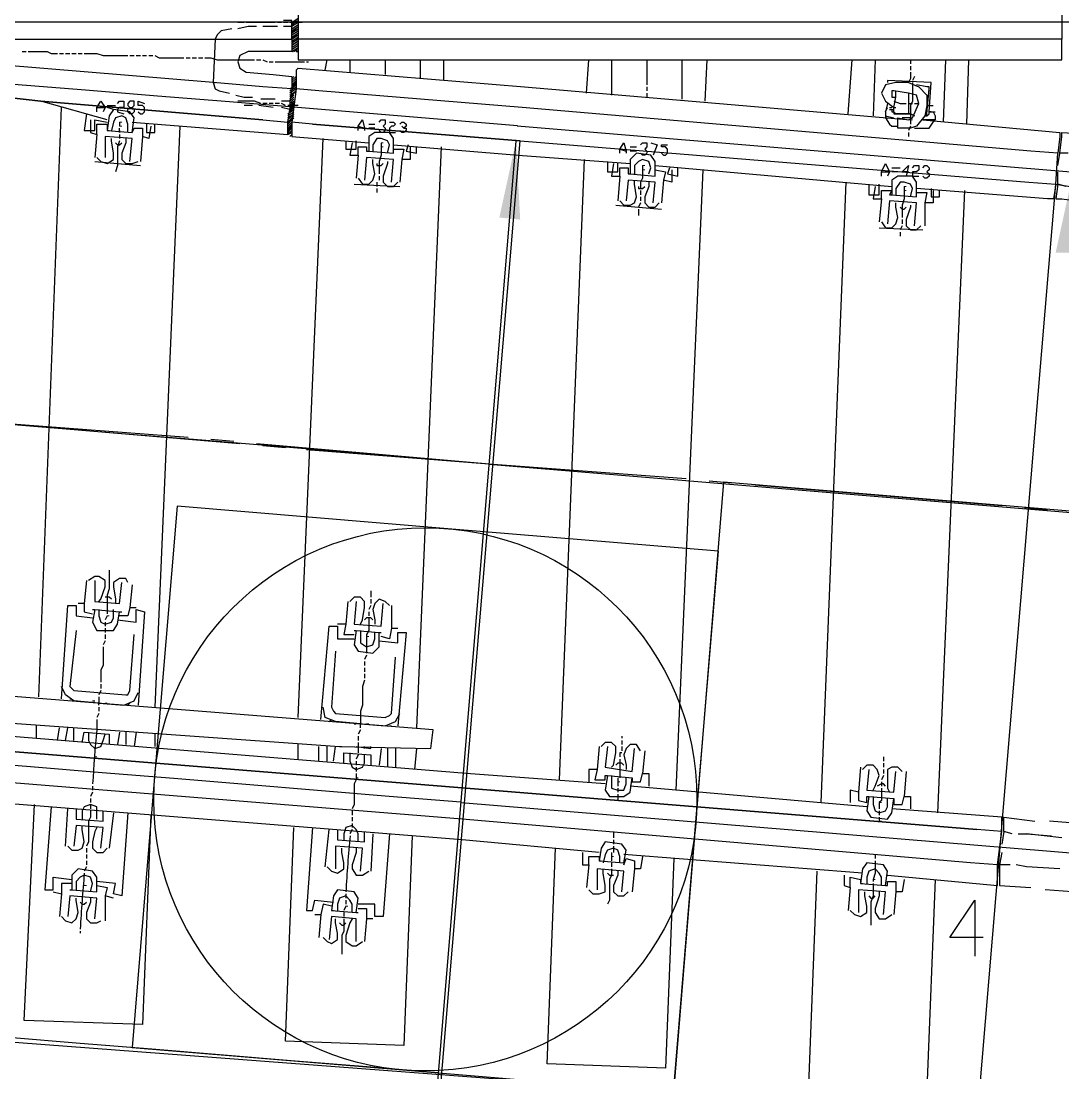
# Model space of a CAD drawing. Header units: millimetres. Extents: x -45 to 90, y -17 to 16.
# Drawn here: x 39.673 to 41.974, y -3.073 to -0.749 of the extents above; entities that cross this region are included whole.
import ezdxf

# ---------------------------------------------------------------- set-up
doc = ezdxf.new("R2010")
doc.units = ezdxf.units.MM
doc.layers.add('PDF_Geometry', color=7, linetype='Continuous')
doc.layers.add('PDF_Solid Fills', color=7, linetype='Continuous')

msp = doc.modelspace()

# ---------------------------------------------------------------- linework, layer by layer
at = {"color": 2}
for p, q in [((0, -0.75), (53.4325, -0.75)), ((40.7692, -0.9801), (53.4212, -2.0305)), ((40.7071, -1.7275), (53.3591, -2.778)), ((40.645, -2.4749), (53.2971, -3.5254))]:
    msp.add_line(p, q, dxfattribs=at)
at = {"color": 6}
msp.add_lwpolyline([(29.1661, -1.3506), (29.1986, 0.45), (32.6939, 0.2287), (32.6939, 1.2372), (41.2932, 1.2372), (41.2932, 0), (45.2746, 0), (45.1993, -2.1005), (41.2248, -1.7678), (41.1144, -3.1159), (32.554, -2.4665), (32.6324, -1.35)], close=True, dxfattribs=at)
at = {"color": 5}
msp.add_lwpolyline([(41.2137, -1.92), (40.6157, -1.8703), (40.0178, -1.8207), (39.9681, -2.4186), (39.9185, -3.0166), (40.5164, -3.0662), (41.1144, -3.1159), (41.164, -2.5179)], close=True, dxfattribs=at)
msp.add_circle((40.5662, -2.4683), 0.6, dxfattribs=at)
at = {"color": 2}
for radius in [500.8082, 500.0582, 499.3082]:
    msp.add_arc((-0.8299, -500.0575), radius, 85.235272, 89.904911, dxfattribs=at)
at = {"color": 5}
msp.add_arc((-0.8299, -500.0575), 498.7082, 85.235272, 89.904911, dxfattribs=at)
at = {"layer": 'PDF_Geometry', "lineweight": 25}
for points in [[(41.9584, -1.1094), (41.9903, -1.1139), (42.0043, -0.7197), (41.9722, -0.7197), (41.9722, -0.6876)], [(41.9172, -0.7197), (40.7849, -0.7197), (40.2852, -0.7197), (40.2852, -0.7885), (40.2713, -0.7976)], [(40.3265, -0.7197), (40.7849, -0.7197), (41.9172, -0.7197), (41.9722, -0.7197), (41.9722, -0.7885)], [(37.3331, -0.738), (37.4568, -0.7472), (37.466, -0.7472), (37.5852, -0.7564), (37.9336, -0.7839), (38.0619, -0.7931), (39.4418, -0.9031), (39.4647, -0.9031), (39.5655, -0.9122), (39.6389, -0.9168), (39.7168, -0.926), (40.2073, -0.9672), (40.2623, -0.9718)], [(40.2713, -0.7518), (40.2852, -0.7426), (40.2713, -0.7564), (40.2852, -0.7472)], [(40.1385, -0.7655), (40.1156, -0.7701), (40.1065, -0.7791), (40.1019, -0.7885), (40.2073, -0.7885), (40.2713, -0.7885), (40.2713, -0.816), (40.2302, -0.816), (40.1752, -0.816), (40.1567, -0.8251), (40.1523, -0.8389), (40.1567, -0.8526), (40.1706, -0.8618), (40.2302, -0.8664), (40.2713, -0.871), (40.2713, -0.8985), (40.2669, -0.926), (40.2669, -0.9443), (40.2761, -0.9306)], [(40.1661, -0.7518), (40.1523, -0.7518)], [(40.1936, -0.761), (40.1752, -0.761), (40.1523, -0.7655)], [(40.2348, -0.7518), (40.2256, -0.7518), (40.2211, -0.7518), (40.2119, -0.7518), (40.2073, -0.7518), (40.1981, -0.7518), (40.1936, -0.7518), (40.1844, -0.7518), (40.1798, -0.7518), (40.1706, -0.7518)], [(40.2394, -0.761), (40.2073, -0.761)], [(40.2486, -0.7518), (40.2394, -0.7518)], [(40.2852, -0.7518), (40.2713, -0.761), (40.2713, -0.7472), (40.2532, -0.7472)], [(40.2623, -0.7518), (40.2532, -0.7518)], [(40.2713, -0.7885), (40.2713, -0.761), (40.2532, -0.761)], [(40.2761, -0.7518), (40.2669, -0.7518)], [(40.2713, -0.7655), (40.2852, -0.7564)], [(40.2713, -0.7701), (40.2852, -0.761), (40.2713, -0.7747), (40.2852, -0.7655)], [(40.2944, -0.7518), (40.2807, -0.7518)], [(40.0973, -0.8847), (39.1621, -0.8068), (39.153, -0.8068), (39.153, -0.7976), (39.153, -0.7931), (39.1621, -0.7885), (40.1019, -0.7885), (40.0973, -0.8847), (40.1019, -0.8847)], [(40.2713, -0.7791), (40.2852, -0.7701)], [(40.2713, -0.7839), (40.2852, -0.7747), (40.2713, -0.7885), (40.2852, -0.7791)], [(40.2713, -0.7931), (40.2852, -0.7839)], [(40.2713, -0.8022), (40.2852, -0.7931), (40.2713, -0.8022)], [(40.2713, -0.8068), (40.2852, -0.7976)], [(40.2713, -0.8114), (40.2852, -0.8022)], [(40.2713, -0.816), (40.2852, -0.8068), (40.2761, -0.816), (40.2852, -0.8114)], [(39.6756, -0.816), (39.6847, -0.816)], [(39.6893, -0.816), (39.6983, -0.816), (39.7031, -0.816), (39.7122, -0.816), (39.7168, -0.816), (39.726, -0.816), (39.7306, -0.816), (39.7397, -0.8206), (39.7443, -0.8206), (39.7535, -0.8206)], [(39.7581, -0.8206), (39.7672, -0.8206)], [(39.7718, -0.8206), (39.781, -0.8206)], [(39.7856, -0.8206), (39.7947, -0.8206)], [(39.7993, -0.8206), (39.8085, -0.8206)], [(39.8129, -0.8206), (39.8268, -0.8206), (39.8406, -0.8206), (39.8543, -0.8251), (39.8681, -0.8251), (39.8818, -0.8251), (39.8956, -0.8251), (39.9093, -0.8251)], [(39.9139, -0.8251), (39.9231, -0.8251)], [(39.9275, -0.8251), (39.9368, -0.8251)], [(39.9414, -0.8251), (39.9506, -0.8251)], [(39.9552, -0.8251), (39.9644, -0.8251)], [(39.9689, -0.8251), (39.9781, -0.8297), (39.9827, -0.8297), (39.9919, -0.8297), (39.9964, -0.8297), (40.0056, -0.8297), (40.0102, -0.8297), (40.0194, -0.8297), (40.0239, -0.8297), (40.0331, -0.8297)], [(40.0377, -0.8297), (40.0469, -0.8297)], [(40.0514, -0.8297), (40.0606, -0.8297)], [(40.0652, -0.8297), (40.0744, -0.8297)], [(40.079, -0.8297), (40.0927, -0.8297), (40.1065, -0.8343), (40.1202, -0.8343), (40.134, -0.8343), (40.1477, -0.8343), (40.1615, -0.8343), (40.1752, -0.8343), (40.189, -0.8343)], [(40.1936, -0.8343), (40.2027, -0.8343)], [(40.2073, -0.8343), (40.2165, -0.8389)], [(40.2807, -0.816), (40.2852, -0.816)], [(40.3448, -0.8572), (40.3494, -0.8343)], [(40.3998, -0.8343), (40.3998, -0.8618)], [(40.4778, -0.8343), (40.4778, -0.8435), (40.4778, -0.8481), (40.4778, -0.8572), (40.4778, -0.8618), (40.4778, -0.8664)], [(40.5557, -0.8756), (40.5557, -0.8343)], [(40.6061, -0.8343), (40.6061, -0.8802)], [(40.9224, -0.9077), (40.927, -0.8343)], [(40.9774, -0.8343), (40.9774, -0.9122)], [(41.0554, -0.8343), (41.0554, -0.8481), (41.0554, -0.8618), (41.0554, -0.8756), (41.0554, -0.8893)], [(41.1333, -0.9214), (41.1333, -0.8343)], [(41.1881, -0.8343), (41.1837, -0.926)], [(41.5, -0.9535), (41.5092, -0.8343)], [(41.5596, -0.8343), (41.555, -0.9581)], [(41.6376, -0.8343), (41.6376, -0.8435)], [(41.7109, -0.9718), (41.7155, -0.8343)], [(41.7659, -0.8343), (41.7611, -0.9764)], [(40.2211, -0.8389), (40.2302, -0.8389)], [(40.2348, -0.8389), (40.244, -0.8389), (40.2486, -0.8389), (40.2577, -0.8389), (40.2623, -0.8389), (40.2713, -0.8389), (40.2761, -0.8389), (40.2852, -0.8389), (40.2898, -0.8389), (40.299, -0.8389)], [(40.2807, -0.8572), (40.2807, -0.8985), (40.2713, -0.9718), (40.2713, -0.9948), (40.2713, -1.0039), (40.4411, -1.0177)], [(40.2807, -0.8572), (40.2852, -0.8526), (40.2807, -0.8572)], [(40.2852, -0.8526), (40.7849, -0.8937), (41.6376, -0.9672), (41.6376, -0.9764)], [(40.3036, -0.8389), (40.3082, -0.8389)], [(41.6376, -0.8481), (41.6376, -0.8572)], [(40.2713, -0.8756), (40.2761, -0.871), (40.2713, -0.8756)], [(40.2713, -0.8802), (40.2807, -0.871)], [(40.2713, -0.8847), (40.2807, -0.8756)], [(40.2713, -0.8893), (40.2807, -0.8802), (40.2713, -0.8937)], [(41.6376, -0.8618), (41.6376, -0.8756), (41.633, -0.8847), (41.6055, -0.8847), (41.5825, -0.8893), (41.5734, -0.9077), (41.5825, -0.926), (41.6009, -0.9397), (41.6055, -0.9168)], [(41.6834, -0.9489), (41.6788, -0.9489), (41.6834, -0.8847), (41.5871, -0.8802), (41.5871, -0.8847)], [(41.6465, -0.871), (41.6421, -0.8802)], [(40.2807, -0.8847), (40.2713, -0.8985), (40.2073, -0.8937), (40.0973, -0.8847), (40.1019, -0.8985), (40.111, -0.9031), (40.134, -0.9077)], [(40.2669, -0.8985), (40.2807, -0.8893)], [(40.2669, -0.9031), (40.2807, -0.8937)], [(41.6742, -0.9581), (41.6788, -0.9535), (41.6788, -0.9489), (41.688, -0.9489), (41.6926, -0.9581), (41.6926, -0.9627), (41.6926, -0.9672), (41.6651, -0.9672), (41.9676, -0.9948), (41.9676, -1.0039), (41.963, -1.0406), (41.9034, -1.036), (40.7803, -0.9397), (40.3311, -0.9031), (40.2807, -0.8985), (40.2669, -0.9077)], [(40.2669, -0.9122), (40.2807, -0.9031), (40.2669, -0.9168)], [(41.0554, -0.8937), (41.0554, -0.9031)], [(41.633, -0.9077), (41.6009, -0.9031), (41.5963, -0.9031), (41.5963, -0.9077), (41.5963, -0.9168), (41.6009, -0.9168), (41.6055, -0.9168), (41.6055, -0.9031)], [(41.633, -0.8847), (41.6559, -0.8937), (41.6742, -0.9122), (41.6742, -0.9352), (41.6696, -0.9581), (41.6513, -0.981), (41.6376, -0.9856), (41.6284, -0.9856), (41.61, -0.9856), (41.61, -0.9627), (41.633, -0.9672), (41.6421, -0.9627)], [(41.6421, -0.8847), (41.6421, -0.8937), (41.6421, -0.8985), (41.6421, -0.9077), (41.6421, -0.9122), (41.6421, -0.9214), (41.6421, -0.926), (41.6376, -0.9352), (41.6376, -0.9397), (41.6376, -0.9489), (41.6376, -0.9535), (41.6376, -0.9627), (41.6192, -0.9627)], [(41.6696, -0.9581), (41.6742, -0.9581), (41.6742, -0.9535), (41.6788, -0.8985), (41.6788, -0.8937), (41.6742, -0.8937), (41.6513, -0.8893)], [(39.8635, -0.9672), (39.7168, -0.926), (39.6389, -0.9168), (39.5655, -0.9122), (39.5472, -0.9168), (39.538, -0.9352), (39.538, -0.9443), (39.5426, -0.9627)], [(40.2073, -0.9672), (39.7168, -0.926)], [(39.8406, -0.9489), (39.8406, -0.9397), (39.8497, -0.926), (39.8589, -0.9397), (39.8543, -0.9489)], [(39.8864, -0.9306), (39.891, -0.926), (39.9002, -0.926), (39.9002, -0.9306), (39.9002, -0.9352), (39.9002, -0.9397), (39.891, -0.9397), (39.8864, -0.9443), (39.8864, -0.9489), (39.9002, -0.9535)], [(39.9185, -0.9397), (39.9231, -0.9443), (39.9231, -0.9489), (39.9185, -0.9535), (39.9139, -0.9535), (39.9093, -0.9489), (39.9093, -0.9443), (39.9139, -0.9397), (39.9185, -0.9397), (39.9231, -0.9352), (39.9231, -0.9306), (39.9231, -0.926), (39.9139, -0.926), (39.9093, -0.9306), (39.9093, -0.9352), (39.9139, -0.9397)], [(39.9323, -0.9489), (39.9368, -0.9535), (39.9414, -0.9535), (39.946, -0.9489), (39.946, -0.9397), (39.9414, -0.9352), (39.9323, -0.9352), (39.9323, -0.926), (39.946, -0.9306)], [(40.1477, -0.9122), (40.1661, -0.9168), (40.1844, -0.9168)], [(40.2027, -0.9306), (40.189, -0.926), (40.1752, -0.926), (40.1615, -0.926), (40.1523, -0.926)], [(40.2348, -0.9214), (40.2027, -0.9214)], [(40.2761, -0.9168), (40.2669, -0.926), (40.2486, -0.926)], [(40.2761, -0.9077), (40.2669, -0.9214), (40.2761, -0.9122)], [(40.2669, -0.9306), (40.2761, -0.9214)], [(40.2669, -0.9352), (40.2761, -0.926), (40.2669, -0.9397)], [(41.0554, -0.9077), (41.0554, -0.9168)], [(41.6009, -0.926), (41.6146, -0.9306), (41.6284, -0.9306)], [(41.6465, -0.9306), (41.6559, -0.9306), (41.6513, -0.9122), (41.633, -0.9077), (41.633, -0.9168), (41.633, -0.9306), (41.633, -0.9443), (41.633, -0.9535)], [(39.7122, -2.2416), (39.7626, -0.9397)], [(39.8406, -0.9397), (39.8589, -0.9397)], [(39.8635, -0.9352), (39.8818, -0.9352)], [(39.8773, -0.9443), (39.8635, -0.9397)], [(39.9185, -0.9718), (40.2623, -0.9993), (40.2623, -0.9948), (40.2623, -0.9718), (40.2669, -0.9443), (40.2486, -0.9397)], [(40.1844, -0.9352), (40.1661, -0.9352)], [(40.2302, -0.9397), (40.1981, -0.9352)], [(40.2165, -0.9306), (40.2073, -0.9306)], [(40.2302, -0.9306), (40.2211, -0.9306)], [(40.244, -0.9306), (40.2348, -0.9306)], [(40.2577, -0.9352), (40.2486, -0.9306)], [(40.2852, -0.9352), (40.2761, -0.9352), (40.2713, -0.9352), (40.2623, -0.9352)], [(40.2623, -0.9535), (40.2761, -0.9443)], [(40.2623, -0.9581), (40.2761, -0.9489)], [(40.2761, -0.9352), (40.2669, -0.9489), (40.2761, -0.9397)], [(41.5871, -0.9306), (41.5825, -0.9489), (41.5871, -0.9397)], [(41.5825, -0.9489), (41.5825, -0.9535), (41.5825, -0.9581), (41.6009, -0.9627)], [(41.5917, -0.9397), (41.5963, -0.9397)], [(41.5917, -0.9443), (41.5963, -0.9443), (41.5963, -0.9489), (41.6009, -0.9489), (41.6009, -0.9535), (41.6376, -0.9535), (41.6055, -0.9535), (41.6009, -0.9489), (41.6009, -0.9443), (41.6009, -0.9397), (41.6055, -0.9397)], [(41.5963, -0.9443), (41.6009, -0.9443)], [(41.633, -0.9306), (41.6421, -0.9306)], [(41.6376, -0.9627), (41.6421, -0.9627), (41.6559, -0.9306)], [(41.6742, -0.9352), (41.688, -0.9352)], [(41.688, -0.9489), (41.6926, -0.9489)], [(39.8177, -0.9535), (39.8129, -0.9902), (39.836, -0.9902), (39.836, -0.9672), (39.8635, -0.9718)], [(39.8268, -0.9672), (39.8268, -0.9948), (39.8406, -0.9993), (39.836, -1.0498)], [(39.9093, -0.9948), (39.9093, -0.9764), (39.9048, -0.9627), (39.8956, -0.9581), (39.8818, -0.9627), (39.8773, -0.9718), (39.8727, -0.9902)], [(39.891, -0.9718), (39.891, -0.981)], [(40.2623, -0.9627), (40.2761, -0.9535), (40.2623, -0.9672)], [(40.2761, -0.9581), (40.2623, -0.9718), (40.2761, -0.9627)], [(40.2623, -0.9764), (40.2713, -0.9672)], [(40.3173, -0.9764), (40.2713, -0.9718), (40.2623, -0.981)], [(40.4182, -0.9902), (40.4182, -0.981), (40.4273, -0.9672), (40.4319, -0.9856), (40.4319, -0.9902)], [(40.464, -0.9718), (40.4686, -0.9672), (40.4778, -0.9672), (40.4778, -0.9718), (40.4778, -0.9764), (40.4732, -0.981), (40.4778, -0.9856), (40.4778, -0.9902), (40.4732, -0.9948), (40.4686, -0.9948), (40.464, -0.9902)], [(40.4869, -0.9718), (40.4915, -0.9718), (40.4961, -0.9718), (40.5005, -0.9764), (40.4961, -0.981), (40.4915, -0.981), (40.4869, -0.9856), (40.4869, -0.9948), (40.5005, -0.9948)], [(40.5099, -0.9764), (40.5144, -0.9718), (40.519, -0.9718), (40.5236, -0.9764), (40.5236, -0.981), (40.519, -0.9856), (40.5144, -0.981)], [(41.5825, -0.9581), (41.5825, -0.9627), (41.5917, -0.9764), (41.5963, -0.981), (41.61, -0.981)], [(41.6465, -0.9856), (41.6742, -0.9856), (41.6788, -0.9856), (41.688, -0.9718), (41.6926, -0.9672)], [(39.8406, -0.9993), (39.8406, -0.9764), (39.8635, -0.9764), (39.8635, -0.9902), (39.8681, -0.9902)], [(39.891, -0.9902), (39.891, -0.9948), (39.891, -0.9856)], [(39.891, -0.9993), (39.891, -1.0083)], [(39.9185, -0.9948), (39.9231, -0.9856), (39.9414, -0.9856), (39.9414, -1.0039)], [(39.9598, -0.981), (39.9552, -1.0083), (39.9414, -1.0039), (39.9368, -1.0589)], [(39.9506, -0.9764), (39.9506, -0.9948), (39.9689, -0.9948), (39.9689, -0.9764)], [(40.0239, -0.981), (39.9689, -2.2646)], [(40.2623, -0.9856), (40.2713, -0.9764), (40.2623, -0.9902)], [(40.2713, -0.981), (40.2623, -0.9948), (40.2713, -0.9856)], [(40.2713, -0.9902), (40.2623, -0.9993), (40.2713, -0.9948)], [(40.2669, -1.0039), (40.2713, -0.9993), (40.2713, -1.0039)], [(40.574, -3.415), (40.7757, -1.0131), (40.3173, -0.9764), (40.7757, -1.0131), (41.8988, -1.1048), (41.9584, -1.1094), (41.9539, -1.1414), (41.9401, -1.1414), (41.6513, -1.1185)], [(40.4182, -0.981), (40.4319, -0.9856)], [(40.4411, -0.9764), (40.4549, -0.9764)], [(40.4549, -0.9856), (40.4411, -0.9856)], [(40.519, -0.9856), (40.5236, -0.9856), (40.5236, -0.9902), (40.519, -0.9948), (40.5144, -0.9948), (40.5099, -0.9902)], [(41.6376, -0.981), (41.633, -0.9902)], [(41.633, -0.9948), (41.633, -1.0039)], [(41.9859, -1.0406), (41.9676, -1.0406), (41.9722, -1.0039), (41.9722, -0.9948), (42.0455, -0.9993)], [(39.8406, -1.0498), (39.8497, -1.0589), (39.8635, -1.0635), (39.8773, -1.0543), (39.8773, -1.0406), (39.8727, -1.0131), (39.8727, -1.0083)], [(39.9139, -1.0589), (39.9185, -1.0083), (39.8589, -1.0039), (39.8589, -1.0498)], [(39.891, -1.0131), (39.8864, -1.0268), (39.8864, -1.0406), (39.8864, -1.0543), (39.8864, -1.0681), (39.8818, -1.0819)], [(39.8818, -1.0177), (39.8864, -1.0223), (39.891, -1.0223), (39.8956, -1.0177)], [(39.9048, -1.0083), (39.9048, -1.0177), (39.8956, -1.0406), (39.8956, -1.0543), (39.9048, -1.0635), (39.9185, -1.0635), (39.9323, -1.0589)], [(40.2852, -2.2875), (40.3402, -1.0083)], [(40.3907, -1.0131), (40.3907, -1.0314), (40.4136, -1.0314), (40.4136, -1.0131)], [(40.4044, -1.0177), (40.3998, -1.0452), (40.4182, -1.0452), (40.4136, -1.0956)], [(40.4411, -4.9233), (40.7666, -1.0131)], [(40.4824, -1.0406), (40.4869, -1.0223), (40.4824, -1.0131), (40.4686, -1.0083), (40.4594, -1.0083), (40.4503, -1.0223), (40.4503, -1.036)], [(40.4686, -1.0177), (40.4686, -1.0314), (40.4686, -1.0452), (40.464, -1.0589), (40.464, -1.0727), (40.464, -1.0864)], [(40.4961, -1.0223), (40.7712, -1.0452), (41.0187, -1.0635)], [(40.5282, -1.0223), (40.5236, -1.036), (40.5465, -1.0406), (40.5465, -1.0268)], [(40.9958, -1.0406), (40.9958, -1.0314), (41.0049, -1.0177), (41.0095, -1.036), (41.0095, -1.0406)], [(41.0416, -1.0223), (41.0462, -1.0177), (41.0554, -1.0177), (41.0554, -1.0223), (41.0554, -1.0268), (41.0508, -1.0314), (41.0554, -1.036), (41.0554, -1.0406), (41.0508, -1.0452), (41.0462, -1.0452), (41.0416, -1.0406)], [(41.0645, -1.0177), (41.0783, -1.0223), (41.0691, -1.0452)], [(41.0875, -1.0406), (41.092, -1.0452), (41.0966, -1.0452), (41.1012, -1.0406), (41.1012, -1.0314), (41.0966, -1.0268), (41.0875, -1.0268), (41.0875, -1.0223), (41.1012, -1.0223)], [(40.4182, -1.0452), (40.4182, -1.0268), (40.4365, -1.0268), (40.4365, -1.036), (40.4411, -1.036)], [(40.4961, -1.0406), (40.4961, -1.0314), (40.519, -1.0314), (40.5144, -1.0543)], [(40.5328, -1.0268), (40.5328, -1.0543), (40.5144, -1.0543), (40.5099, -1.1048)], [(40.6015, -1.0268), (40.5465, -2.3104)], [(40.9958, -1.0314), (41.0095, -1.036)], [(41.0187, -1.0268), (41.0325, -1.0268)], [(41.0325, -1.036), (41.0187, -1.036)], [(41.7567, -3.5114), (41.9584, -1.1094), (41.963, -1.0406)], [(41.963, -1.0681), (41.9676, -1.0406)], [(39.836, -1.0589), (39.9368, -1.0681)], [(40.4182, -1.0956), (40.4273, -1.1094), (40.4411, -1.1094), (40.4503, -1.1002), (40.4549, -1.0864), (40.4503, -1.0635), (40.4503, -1.0543)], [(40.4915, -1.1048), (40.4961, -1.0543), (40.4365, -1.0498), (40.4319, -1.1002)], [(40.4594, -1.0635), (40.4594, -1.0681), (40.4686, -1.0681), (40.4732, -1.0635)], [(40.4824, -1.0589), (40.4824, -1.0635), (40.4732, -1.091), (40.4732, -1.1048), (40.4824, -1.1139), (40.4961, -1.1139), (40.5053, -1.1048)], [(40.8628, -2.425), (40.9178, -1.0543)], [(40.9683, -1.0589), (40.9683, -1.0819), (40.9912, -1.0819), (40.9912, -1.0635)], [(40.982, -1.0635), (40.9774, -1.091), (40.9958, -1.091), (40.9912, -1.146)], [(41.06, -1.0864), (41.0645, -1.0727), (41.06, -1.0589), (41.0462, -1.0543), (41.037, -1.0589), (41.0279, -1.0681), (41.0279, -1.0864)], [(41.0462, -1.0681), (41.0462, -1.0773), (41.0462, -1.0819), (41.0462, -1.091), (41.0462, -1.0956), (41.0416, -1.1048), (41.0416, -1.1094), (41.0416, -1.1185)], [(41.0735, -1.0681), (41.5963, -1.1139)], [(41.5734, -1.091), (41.5734, -1.0819), (41.5825, -1.0635), (41.5917, -1.0819), (41.5871, -1.091)], [(41.633, -1.0819), (41.6192, -1.0819), (41.633, -1.0681), (41.6284, -1.091)], [(41.6421, -1.0727), (41.6465, -1.0681), (41.6559, -1.0681), (41.6559, -1.0727), (41.6559, -1.0773), (41.6513, -1.0819), (41.6465, -1.0819), (41.6421, -1.0819), (41.6421, -1.091), (41.6559, -1.091)], [(41.6651, -1.0727), (41.6696, -1.0681), (41.6742, -1.0681), (41.6788, -1.0727), (41.6788, -1.0773), (41.6742, -1.0819), (41.6788, -1.0864), (41.6788, -1.091), (41.6742, -1.0956), (41.6696, -1.0956), (41.6651, -1.091)], [(40.464, -1.091), (40.464, -1.1002)], [(40.9958, -1.091), (40.9958, -1.0727), (41.0141, -1.0727), (41.0141, -1.0864), (41.0187, -1.0864)], [(41.0735, -1.091), (41.0735, -1.0773), (41.0966, -1.0819), (41.092, -1.1002)], [(41.1104, -1.0773), (41.1104, -1.1048), (41.092, -1.1002), (41.0875, -1.1506)], [(41.1058, -1.0727), (41.1012, -1.0864), (41.1241, -1.091), (41.1241, -1.0727)], [(41.1791, -1.0773), (41.1195, -2.4479)], [(41.5734, -1.0819), (41.5917, -1.0819)], [(41.5963, -1.0727), (41.6146, -1.0727)], [(41.61, -1.0819), (41.5963, -1.0819)], [(41.963, -1.1094), (41.963, -1.0819)], [(40.409, -1.1094), (40.5099, -1.1139)], [(40.4594, -1.1048), (40.4594, -1.1139)], [(40.9958, -1.146), (41.0049, -1.1552), (41.0187, -1.1552), (41.0279, -1.1506), (41.0325, -1.1369), (41.0279, -1.1094), (41.0279, -1.1002)], [(41.0691, -1.1506), (41.0735, -1.1048), (41.0141, -1.1002), (41.0095, -1.146)], [(41.037, -1.1139), (41.037, -1.1185), (41.0462, -1.1185), (41.0508, -1.1139)], [(41.06, -1.1048), (41.06, -1.1139), (41.0508, -1.1369), (41.0508, -1.1506), (41.06, -1.1598), (41.0735, -1.1598), (41.0829, -1.1506)], [(41.4404, -2.4754), (41.4954, -1.1048)], [(41.5459, -1.1094), (41.5459, -1.1323), (41.5688, -1.1323), (41.5688, -1.1094)], [(41.5596, -1.1139), (41.555, -1.1414), (41.5734, -1.1414), (41.5688, -1.1919)], [(41.6376, -1.1369), (41.6421, -1.1185), (41.6376, -1.1094), (41.6238, -1.1048), (41.6146, -1.1048), (41.6055, -1.1185), (41.6055, -1.1323)], [(41.6238, -1.1139), (41.6238, -1.1277), (41.6238, -1.1414), (41.6192, -1.1552), (41.6192, -1.169), (41.6192, -1.1827)], [(41.9814, -1.1139), (41.963, -1.1094), (41.9584, -1.1414), (41.9722, -1.1414), (42.0043, -1.146)], [(40.4594, -1.1185), (40.4594, -1.1277)], [(41.0416, -1.1229), (41.0416, -1.1323)], [(41.0416, -1.1369), (41.0416, -1.146)], [(41.5734, -1.1414), (41.5734, -1.1229), (41.5963, -1.1229), (41.5917, -1.1323), (41.5963, -1.1323)], [(41.6513, -1.1369), (41.6513, -1.1277), (41.6742, -1.1277), (41.6696, -1.1506)], [(41.688, -1.1229), (41.688, -1.1506), (41.6696, -1.1506), (41.6696, -1.201)], [(41.6834, -1.1185), (41.6834, -1.1369), (41.7017, -1.1369), (41.7017, -1.1229)], [(41.7567, -1.1229), (41.6971, -2.4982)], [(40.9866, -1.1552), (41.0875, -1.1644)], [(41.0416, -1.1506), (41.037, -1.1598)], [(41.5734, -1.1919), (41.5825, -1.2056), (41.5963, -1.2056), (41.6055, -1.1965), (41.61, -1.1827), (41.6055, -1.1598), (41.6055, -1.1506)], [(41.6465, -1.201), (41.6513, -1.1506), (41.5917, -1.146), (41.5871, -1.1965)], [(41.6146, -1.1598), (41.6192, -1.1644), (41.6238, -1.1644), (41.6284, -1.1598)], [(41.6376, -1.1552), (41.6376, -1.1598), (41.6284, -1.1873), (41.6284, -1.201), (41.6376, -1.2102), (41.6513, -1.2102), (41.6605, -1.201)], [(41.037, -1.1644), (41.037, -1.1781)], [(41.5688, -1.2056), (41.6651, -1.2102)], [(41.6192, -1.201), (41.6146, -1.2102)], [(41.6192, -1.1873), (41.6192, -1.1965)], [(41.6146, -1.2148), (41.6146, -1.224)], [(40.0421, -1.6686), (39.4968, -1.6274)], [(40.1567, -1.6824), (39.6068, -1.6365)], [(40.1431, -1.6778), (40.0927, -1.6732)], [(41.1425, -1.7603), (40.7161, -1.7282), (40.1936, -1.6824)], [(40.2577, -1.6915), (40.2073, -1.687)], [(40.7161, -1.7282), (40.3036, -1.6959)], [(41.2433, -1.7695), (41.1929, -1.7649)], [(41.8393, -1.8199), (41.2937, -1.7741)], [(32.8727, -1.8428), (32.8727, -1.8566), (32.8131, -2.6863), (32.5152, -2.668), (32.5702, -1.8336), (32.6298, -1.8382), (35.3069, -2.0262), (37.9792, -2.2279), (40.6566, -2.4433), (37.9792, -2.2279), (35.3069, -2.0262), (32.6298, -1.8382)], [(40.9637, -2.4342), (40.6566, -2.4112), (38.0711, -2.2004), (35.4857, -2.0078), (32.9002, -1.8245)], [(41.9401, -1.8291), (41.8897, -1.8245)], [(41.5871, -2.6359), (41.8301, -2.6588), (41.8301, -2.6496), (41.8301, -2.6128), (41.7705, -2.6084), (40.6474, -2.5121), (37.9748, -2.2966), (35.3023, -2.0949), (32.6252, -1.9116), (32.5656, -1.907)], [(39.8681, -1.962), (39.8681, -1.9758), (39.8681, -1.9895), (39.8681, -2.0033), (39.8635, -2.017), (39.8635, -2.0308), (39.8635, -2.0445), (39.8635, -2.0583)], [(40.9499, -2.5854), (40.6474, -2.5579), (38.0619, -2.3517), (35.4765, -2.1543), (32.8911, -1.9758)], [(39.8177, -1.9849), (39.8129, -2.0353), (39.7993, -2.0353)], [(39.8452, -2.0308), (39.8497, -2.0262), (39.8589, -1.9987), (39.8589, -1.9849), (39.8452, -1.9758), (39.836, -1.9758), (39.8222, -1.9849)], [(39.836, -1.9849), (39.836, -2.0308), (39.891, -2.0353), (39.8956, -1.9895)], [(39.9093, -1.9895), (39.9048, -1.9803), (39.891, -1.9803), (39.8773, -1.9895), (39.8773, -1.9987), (39.8818, -2.0262), (39.8818, -2.0353)], [(39.9185, -1.9941), (39.9139, -2.0445), (39.9275, -2.0445)], [(39.8727, -2.0262), (39.8681, -2.0216), (39.8635, -2.0216), (39.8589, -2.0216)], [(40.4228, -2.0812), (40.4273, -2.072), (40.4319, -2.0445), (40.4319, -2.0308), (40.4228, -2.0216), (40.409, -2.0216), (40.3998, -2.0308)], [(40.4457, -2.0078), (40.4457, -2.0216)], [(39.7626, -2.2462), (39.7764, -2.0397), (39.7947, -2.0397), (39.7947, -2.0629), (39.8314, -2.0674)], [(39.8129, -2.0353), (39.8129, -2.0537), (39.8314, -2.0583)], [(39.9139, -2.0445), (39.9093, -2.0629), (39.891, -2.0629)], [(40.3953, -2.0308), (40.3907, -2.0812), (40.3723, -2.0812)], [(40.4136, -2.0308), (40.409, -2.0812), (40.4686, -2.0858), (40.4732, -2.0353)], [(40.4457, -2.0397), (40.4411, -2.0491)], [(40.4457, -2.0262), (40.4457, -2.0353)], [(40.4869, -2.0397), (40.4778, -2.0308), (40.464, -2.0262), (40.4549, -2.0353), (40.4503, -2.0491), (40.4549, -2.072), (40.4549, -2.0812)], [(40.4915, -2.0397), (40.4915, -2.0904), (40.5053, -2.0904)], [(39.8314, -2.0491), (39.836, -2.0491), (39.891, -2.0537), (39.8956, -2.0537)], [(39.836, -2.0491), (39.8314, -2.0766), (39.8406, -2.0949), (39.8773, -2.0949), (39.8864, -2.0812), (39.891, -2.0537)], [(39.8452, -2.0491), (39.8452, -2.0629), (39.8497, -2.0766), (39.8589, -2.0812), (39.8727, -2.0766), (39.8773, -2.0674), (39.8773, -2.0491)], [(39.8635, -2.0629), (39.8589, -2.072)], [(39.8864, -2.072), (39.9275, -2.0766), (39.9275, -2.0491), (39.946, -2.0537), (39.9323, -2.26)], [(40.4503, -2.072), (40.4457, -2.0674), (40.4365, -2.0674), (40.4319, -2.072)], [(40.4411, -2.0674), (40.4411, -2.0766), (40.4411, -2.0812), (40.4411, -2.0904), (40.4411, -2.0949), (40.4365, -2.1041), (40.4365, -2.1087), (40.4365, -2.1179), (40.4365, -2.1224), (40.4365, -2.1316), (40.4365, -2.1362), (40.4365, -2.1454)], [(40.4411, -2.0537), (40.4411, -2.0629)], [(39.8589, -2.0766), (39.8589, -2.0858)], [(39.8589, -2.0904), (39.8589, -2.0995)], [(40.3357, -2.2921), (40.354, -2.0858), (40.3723, -2.0858), (40.3723, -2.1133), (40.409, -2.1133)], [(40.3907, -2.0812), (40.3859, -2.1041), (40.409, -2.1041)], [(40.4915, -2.0904), (40.4869, -2.1133), (40.4686, -2.1087)], [(39.7947, -2.0949), (39.781, -2.2187), (39.7856, -2.2233), (39.7902, -2.2279), (39.9048, -2.2371), (39.9093, -2.2371), (39.9139, -2.2279), (39.9231, -2.1041)], [(39.8589, -2.1041), (39.8589, -2.1133)], [(40.409, -2.0949), (40.4136, -2.0949), (40.464, -2.0995), (40.4686, -2.0995)], [(40.4136, -2.0949), (40.409, -2.127), (40.4182, -2.1408), (40.4503, -2.1454), (40.464, -2.1316), (40.464, -2.0995)], [(40.4228, -2.0949), (40.4228, -2.1133), (40.4228, -2.1224), (40.4365, -2.1316), (40.4503, -2.127), (40.4549, -2.1133), (40.4549, -2.0995)], [(40.464, -2.1179), (40.5053, -2.1224), (40.5053, -2.0995), (40.5236, -2.0995), (40.5053, -2.3058)], [(39.8543, -2.1316), (39.8543, -2.1408), (39.8543, -2.1454), (39.8543, -2.1543), (39.8543, -2.1591), (39.8543, -2.1683), (39.8543, -2.1729), (39.8497, -2.182), (39.8497, -2.1866), (39.8497, -2.1958), (39.8497, -2.2004), (39.8497, -2.2095)], [(39.8589, -2.1179), (39.8543, -2.127)], [(40.3678, -2.1408), (40.3586, -2.2646), (40.3632, -2.2737), (40.3678, -2.2783), (40.4778, -2.2875), (40.4869, -2.2829), (40.4915, -2.2783), (40.5005, -2.1543)], [(40.4365, -2.15), (40.4319, -2.1591)], [(40.4319, -2.1637), (40.4319, -2.1729)], [(40.4319, -2.1775), (40.4319, -2.1866)], [(40.4319, -2.205), (40.4273, -2.2187), (40.4273, -2.2325), (40.4273, -2.2462), (40.4273, -2.26), (40.4228, -2.2737), (40.4228, -2.2875), (40.4228, -2.3012), (40.3678, -2.2966), (40.3448, -2.2875), (40.3402, -2.2646)], [(40.4319, -2.1912), (40.4319, -2.2004)], [(39.8452, -2.2416), (39.8452, -2.2554), (39.7902, -2.2508), (39.7718, -2.2371), (39.7626, -2.2187)], [(39.8497, -2.2279), (39.8452, -2.2371)], [(39.8497, -2.2141), (39.8497, -2.2233)], [(39.781, -2.2462), (39.7856, -2.2462)], [(39.8314, -2.2508), (39.836, -2.2508)], [(39.8452, -2.26), (39.8452, -2.2554), (39.9002, -2.26), (39.9231, -2.2508), (39.9323, -2.2325)], [(39.8452, -2.2646), (39.8452, -2.2737)], [(39.8589, -2.2554), (39.8635, -2.2554)], [(39.9139, -2.2554), (39.9093, -2.26)], [(39.8452, -2.2783), (39.8406, -2.2875)], [(40.354, -2.2966), (40.3586, -2.2921)], [(40.4228, -2.3104), (40.4228, -2.3012), (40.4778, -2.3058), (40.5005, -2.2966), (40.5099, -2.2783)], [(39.7076, -2.3333), (39.7076, -2.3058)], [(39.7535, -2.3379), (39.7581, -2.3104)], [(39.7718, -2.3379), (39.7764, -2.3104)], [(39.7902, -2.3379), (39.7902, -2.3104)], [(39.8085, -2.3425), (39.8129, -2.3196), (39.8681, -2.3241), (39.8681, -2.3471)], [(39.8222, -2.3196), (39.8222, -2.3379), (39.8268, -2.3471), (39.836, -2.3562), (39.8497, -2.3517), (39.8543, -2.3379), (39.8589, -2.3241)], [(39.891, -2.3196), (39.8864, -2.3471)], [(39.9048, -2.3196), (39.9048, -2.3471)], [(39.9275, -2.3196), (39.9231, -2.3517)], [(39.9689, -2.3241), (39.9689, -2.3517)], [(40.409, -2.3012), (40.4136, -2.3012)], [(40.4228, -2.315), (40.4182, -2.3241)], [(40.4365, -2.3012), (40.4411, -2.3012)], [(40.4869, -2.3058), (40.4915, -2.3058)], [(40.2852, -2.3792), (40.2852, -2.3471)], [(40.4182, -2.3287), (40.4182, -2.3379)], [(40.4182, -2.3425), (40.4182, -2.3517), (40.4182, -2.3654)], [(40.9774, -2.3975), (40.982, -2.3929), (40.9866, -2.3654), (40.9866, -2.3517), (40.9774, -2.3425), (40.9637, -2.3425), (40.9545, -2.3517)], [(41.0004, -2.3287), (41.0004, -2.3333)], [(41.0004, -2.3379), (41.0004, -2.3471)], [(41.0416, -2.3608), (41.0325, -2.3471), (41.0187, -2.3471), (41.0095, -2.3562), (41.0049, -2.37), (41.0095, -2.3929), (41.0095, -2.4021)], [(40.3311, -2.3836), (40.3311, -2.3517)], [(40.3494, -2.3836), (40.3494, -2.3517)], [(40.3632, -2.3836), (40.3678, -2.3517)], [(40.3859, -2.3883), (40.3859, -2.3654), (40.4457, -2.37), (40.4457, -2.3929)], [(40.3998, -2.3654), (40.3998, -2.3836), (40.4044, -2.3975), (40.4136, -2.4021), (40.4273, -2.3975), (40.4319, -2.3883), (40.4319, -2.37)], [(40.4136, -2.3517), (40.4457, -2.3562), (40.4457, -2.3517)], [(40.4182, -2.37), (40.4136, -2.3792)], [(40.4319, -2.3562), (40.4319, -2.3517)], [(40.4686, -2.3562), (40.464, -2.3929)], [(40.4824, -2.3562), (40.4824, -2.3975)], [(40.5005, -2.3562), (40.5005, -2.3975)], [(40.5465, -2.3562), (40.5419, -2.4021)], [(40.9499, -2.3517), (40.9454, -2.4021), (40.927, -2.4021), (40.927, -2.4296)], [(40.9683, -2.3517), (40.9637, -2.3975), (41.0233, -2.4067), (41.0279, -2.3562)], [(41.0004, -2.3654), (40.9958, -2.3654), (40.9958, -2.3746)], [(41.0004, -2.3517), (41.0004, -2.3608)], [(41.0508, -2.3608), (41.0462, -2.4112), (41.06, -2.4112), (41.06, -2.4388)], [(40.4136, -2.3836), (40.4136, -2.3929)], [(41.0049, -2.3929), (41.0004, -2.3883), (40.9912, -2.3883), (40.9866, -2.3929)], [(40.9958, -2.3792), (40.9958, -2.3929), (40.9958, -2.4067), (40.9958, -2.4204)], [(41.555, -2.4479), (41.5596, -2.4388), (41.5688, -2.4158), (41.5642, -2.4021), (41.555, -2.3929), (41.5413, -2.3929), (41.5319, -2.4021)], [(41.578, -2.3746), (41.578, -2.3836)], [(41.578, -2.3883), (41.578, -2.3975)], [(40.4136, -2.4112), (40.4136, -2.4204), (40.4136, -2.425), (40.409, -2.4342), (40.409, -2.4388), (40.409, -2.4479), (40.409, -2.4525), (40.409, -2.4617), (40.409, -2.4663), (40.409, -2.4754), (40.409, -2.48), (40.4044, -2.4892)], [(40.4136, -2.3975), (40.4136, -2.4067)], [(40.9454, -2.4021), (40.9408, -2.425), (40.9637, -2.425), (40.9637, -2.4158), (40.9683, -2.4158), (41.0233, -2.4204), (41.0233, -2.4296), (41.0416, -2.4296), (41.0462, -2.4112)], [(40.9683, -2.4158), (40.9637, -2.4479), (40.9729, -2.4617), (41.0049, -2.4617), (41.0187, -2.4525), (41.0233, -2.4204)], [(40.9774, -2.4158), (40.9774, -2.4342), (40.9774, -2.4433), (40.9912, -2.4479), (41.0049, -2.4479), (41.0095, -2.4342), (41.0095, -2.4204)], [(41.5275, -2.3975), (41.523, -2.4525), (41.5046, -2.4479), (41.5046, -2.4754)], [(41.5459, -2.4021), (41.5413, -2.4479), (41.6009, -2.4525), (41.6055, -2.4067)], [(41.578, -2.4158), (41.5734, -2.425)], [(41.578, -2.4021), (41.578, -2.4112)], [(41.6192, -2.4067), (41.61, -2.3975), (41.5963, -2.3975), (41.5871, -2.4021), (41.5871, -2.4158), (41.5871, -2.4433), (41.5917, -2.4525)], [(41.6284, -2.4067), (41.6238, -2.4617), (41.6376, -2.4617), (41.6376, -2.4892)], [(39.8314, -2.4388), (39.8314, -2.4479)], [(40.9912, -2.4204), (40.9912, -2.4296), (40.9912, -2.4388)], [(41.5413, -2.4846), (41.0187, -2.4388)], [(41.5825, -2.4388), (41.578, -2.4342), (41.5734, -2.4342), (41.5642, -2.4388)], [(41.5734, -2.4296), (41.5734, -2.4388)], [(39.8314, -2.4525), (39.8268, -2.4617)], [(41.8301, -2.6128), (41.8393, -2.5396), (41.7842, -2.535), (40.6566, -2.4433), (41.7842, -2.535)], [(40.9912, -2.4433), (40.9912, -2.4525)], [(40.9912, -2.4571), (40.9912, -2.4708)], [(41.523, -2.4525), (41.523, -2.4708), (41.5413, -2.4754), (41.5413, -2.4617), (41.5459, -2.4617), (41.6009, -2.4663), (41.6009, -2.48), (41.6192, -2.48), (41.6238, -2.4617)], [(41.5459, -2.4617), (41.5413, -2.4938), (41.5505, -2.5075), (41.5871, -2.5121), (41.5963, -2.4982), (41.6009, -2.4663)], [(41.555, -2.4617), (41.555, -2.48), (41.5596, -2.4938), (41.5688, -2.4982), (41.5825, -2.4938), (41.5871, -2.4846), (41.5871, -2.4663)], [(41.5734, -2.4433), (41.5734, -2.4525), (41.5734, -2.4571), (41.5734, -2.4663), (41.5734, -2.4708), (41.5688, -2.4754), (41.5688, -2.4892)], [(39.9598, -2.5029), (39.9414, -2.9659), (39.6801, -2.9566), (39.7031, -2.48)], [(39.7397, -2.4846), (39.726, -2.668), (39.7443, -2.668), (39.7443, -2.6405), (39.7856, -2.645)], [(39.8406, -2.5121), (39.8406, -2.4982), (39.8406, -2.4846), (39.8268, -2.48), (39.8129, -2.4846), (39.8085, -2.4938), (39.8085, -2.5121)], [(39.8268, -2.4663), (39.8268, -2.4754)], [(39.8268, -2.48), (39.8268, -2.4892)], [(39.7718, -2.5717), (39.7764, -2.4892)], [(39.7947, -2.4892), (39.7947, -2.5121), (39.8543, -2.5167), (39.8543, -2.4938)], [(39.8268, -2.4938), (39.8268, -2.5029), (39.8268, -2.5075), (39.8222, -2.5167), (39.8222, -2.5213), (39.8222, -2.5304), (39.8222, -2.535), (39.8222, -2.5442), (39.8222, -2.5488), (39.8222, -2.5579), (39.8222, -2.5625), (39.8177, -2.5717)], [(39.9093, -2.4982), (39.8956, -2.6817), (39.8773, -2.6771), (39.8818, -2.6542), (39.8406, -2.6496)], [(39.8773, -2.4982), (39.8681, -2.5763)], [(40.4044, -2.4938), (40.4044, -2.5029)], [(40.4044, -2.5075), (40.4044, -2.5167)], [(41.5688, -2.4938), (41.5688, -2.5029)], [(41.5688, -2.5075), (41.5688, -2.5167)], [(41.8393, -2.5396), (41.8393, -2.5121), (41.8393, -2.5075), (41.5963, -2.4892)], [(41.8622, -2.5442), (41.8438, -2.5396), (41.8438, -2.5121), (41.8438, -2.5075), (41.9126, -2.5167)], [(39.7764, -2.5717), (39.7856, -2.5809), (39.7993, -2.5809), (39.8085, -2.5763), (39.8129, -2.5625), (39.8085, -2.535), (39.8085, -2.5258)], [(39.8497, -2.5763), (39.8543, -2.5304), (39.7947, -2.5258), (39.7902, -2.5717)], [(39.8406, -2.5304), (39.836, -2.5396), (39.8314, -2.5625), (39.8314, -2.5763), (39.8406, -2.5854), (39.8543, -2.5854), (39.8635, -2.5763)], [(40.5374, -2.5488), (40.519, -3.0118), (40.2577, -3.0026), (40.2761, -2.5304)], [(40.3173, -2.5304), (40.3036, -2.7138), (40.3173, -2.7138), (40.3219, -2.6909), (40.3632, -2.6955)], [(40.4182, -2.5625), (40.4182, -2.5442), (40.4136, -2.535), (40.4044, -2.5258), (40.3907, -2.5304), (40.3859, -2.5442), (40.3859, -2.5579)], [(40.4044, -2.5213), (40.4044, -2.5304)], [(42.0089, -2.5213), (41.9447, -2.5167)], [(40.3448, -2.6175), (40.354, -2.535)], [(40.3723, -2.535), (40.3723, -2.5579), (40.4319, -2.5625), (40.4319, -2.5396)], [(40.4044, -2.535), (40.3998, -2.5442)], [(40.4869, -2.5442), (40.4732, -2.7274), (40.4549, -2.7274), (40.4549, -2.7), (40.4182, -2.7)], [(40.4503, -2.5442), (40.4457, -2.6267)], [(40.982, -2.5396), (40.982, -2.5534)], [(41.8438, -2.5396), (41.8393, -2.5671)], [(41.8757, -2.5442), (41.8943, -2.5442), (41.9493, -2.5488)], [(41.9722, -2.5534), (41.8943, -2.5442)], [(39.8177, -2.5763), (39.8177, -2.5854)], [(40.3494, -2.6175), (40.3586, -2.6267), (40.3723, -2.6313), (40.3859, -2.6221), (40.3859, -2.6084), (40.3815, -2.5854), (40.3815, -2.5763)], [(40.4228, -2.6267), (40.4273, -2.5763), (40.3678, -2.5717), (40.3678, -2.6221)], [(40.4136, -2.5763), (40.4136, -2.5854), (40.4044, -2.6128), (40.4044, -2.6221), (40.4136, -2.6359), (40.4273, -2.6359), (40.4411, -2.6267)], [(41.115, -2.5992), (41.0966, -3.0622), (40.8353, -3.053), (40.8537, -2.5763)], [(41.0049, -2.6084), (41.0095, -2.5809), (41.0004, -2.5671), (40.9637, -2.5625), (40.9545, -2.5763), (40.9499, -2.6038), (41.0049, -2.6084), (41.0049, -2.6128), (41.0095, -2.5992), (41.0279, -2.6038), (41.0279, -2.6221)], [(40.9958, -2.6084), (40.9958, -2.5946), (40.9912, -2.5809), (40.982, -2.5763), (40.9683, -2.5809), (40.9637, -2.59), (40.9589, -2.6084)], [(40.982, -2.5579), (40.982, -2.5671)], [(40.982, -2.5717), (40.982, -2.5809), (40.982, -2.5854)], [(39.8177, -2.59), (39.8177, -2.5992)], [(40.9133, -2.5854), (40.9133, -2.6128), (40.927, -2.6128), (40.9224, -2.6634)], [(40.927, -2.6128), (40.927, -2.5946), (40.9499, -2.5946), (40.9499, -2.6038), (40.9545, -2.6038)], [(40.9774, -2.5854), (40.9774, -2.5946), (40.9774, -2.6038)], [(41.5319, -2.6313), (41.0049, -2.59)], [(41.0462, -2.5946), (41.0416, -2.6221), (41.0279, -2.6221), (41.0233, -2.6725)], [(41.5596, -2.59), (41.5596, -2.5992)], [(41.8393, -2.5854), (41.8347, -2.6128)], [(39.8177, -2.6175), (39.8129, -2.6267)], [(39.8177, -2.6038), (39.8177, -2.6128)], [(40.927, -2.668), (40.9362, -2.6771), (40.9499, -2.6771), (40.9637, -2.6725), (40.9637, -2.6588), (40.9589, -2.6313), (40.9589, -2.6221)], [(41.0004, -2.6725), (41.0049, -2.6267), (40.9454, -2.6221), (40.9454, -2.668)], [(40.9774, -2.6221), (40.9774, -2.6313), (40.9774, -2.6359), (40.9729, -2.645), (40.9729, -2.6496), (40.9729, -2.6588), (40.9729, -2.6634), (40.9729, -2.6725), (40.9729, -2.6771), (40.9729, -2.6863), (40.9729, -2.6909), (40.9683, -2.7)], [(40.9774, -2.6084), (40.9774, -2.6175)], [(41.5825, -2.6588), (41.5871, -2.6267), (41.578, -2.6128), (41.5413, -2.6084), (41.5319, -2.6221), (41.5275, -2.6542), (41.5825, -2.6588), (41.5871, -2.6588), (41.5871, -2.6496), (41.6055, -2.6496), (41.6055, -2.6725)], [(41.5734, -2.6588), (41.5734, -2.6405), (41.5688, -2.6313), (41.5596, -2.6221), (41.5459, -2.6267), (41.5413, -2.6405), (41.5413, -2.6542)], [(41.5596, -2.6038), (41.5596, -2.6175), (41.5596, -2.6313), (41.555, -2.645), (41.555, -2.6496)], [(41.8576, -2.6128), (41.8347, -2.6128), (41.8347, -2.6496), (41.8347, -2.6588), (41.9034, -2.6634)], [(41.9676, -2.6221), (41.8943, -2.6175), (41.8713, -2.6128)], [(39.8268, -2.6725), (39.8314, -2.6542), (39.8268, -2.6405), (39.8129, -2.6359), (39.8039, -2.6405), (39.7947, -2.6496), (39.7947, -2.668)], [(40.9683, -2.6313), (40.9729, -2.6359), (40.9774, -2.6359), (40.982, -2.6359)], [(40.9912, -2.6267), (40.9912, -2.6359), (40.982, -2.6588), (40.982, -2.6725), (40.9912, -2.6817), (41.0049, -2.6817), (41.0141, -2.6725)], [(41.6926, -2.645), (41.6742, -3.108), (41.4129, -3.0989), (41.4313, -2.6267)], [(41.4909, -2.6359), (41.4909, -2.6588), (41.5046, -2.6634), (41.5, -2.7138)], [(41.5046, -2.6634), (41.5046, -2.6405), (41.5275, -2.645), (41.5275, -2.6542), (41.5319, -2.6542)], [(41.6238, -2.645), (41.6192, -2.6725), (41.6055, -2.6725), (41.6009, -2.723)], [(39.7443, -2.6725), (39.7626, -2.6771), (39.7581, -2.7274)], [(39.7856, -2.6542), (39.7626, -2.6542), (39.7626, -2.6771)], [(39.781, -2.668), (39.7856, -2.668)], [(39.8406, -2.6588), (39.8635, -2.6634), (39.8589, -2.6817)], [(40.4136, -2.7184), (40.4182, -2.6863), (40.409, -2.6725), (40.3723, -2.668), (40.3632, -2.6817), (40.3586, -2.7138), (40.4136, -2.7184), (40.4182, -2.7184)], [(41.5046, -2.7138), (41.5138, -2.723), (41.5275, -2.7274), (41.5413, -2.7184), (41.5413, -2.7046), (41.5367, -2.6817), (41.5367, -2.6725)], [(41.578, -2.723), (41.5825, -2.6725), (41.523, -2.668), (41.523, -2.7184)], [(41.555, -2.6542), (41.555, -2.668), (41.555, -2.6817), (41.5505, -2.6955), (41.5505, -2.7092), (41.5505, -2.723), (41.5505, -2.7367), (41.5505, -2.7459)], [(41.5688, -2.6725), (41.5688, -2.6817), (41.5596, -2.7092), (41.5596, -2.7184), (41.5688, -2.7321), (41.5825, -2.7321), (41.5963, -2.723)], [(41.9951, -2.6725), (41.9355, -2.668)], [(39.7626, -2.7274), (39.7718, -2.7367), (39.7856, -2.7413), (39.7947, -2.7321), (39.7993, -2.7184), (39.7947, -2.6909), (39.7947, -2.6863)], [(39.836, -2.7321), (39.8406, -2.6863), (39.781, -2.6817), (39.7764, -2.7274)], [(39.8039, -2.6955), (39.8085, -2.7), (39.8129, -2.7), (39.8177, -2.6955)], [(39.8268, -2.6863), (39.8268, -2.6955), (39.8177, -2.7184), (39.8177, -2.7321), (39.8268, -2.7413), (39.8406, -2.7413), (39.8497, -2.7367)], [(39.8773, -2.6863), (39.8589, -2.6817), (39.8589, -2.7367)], [(40.4044, -2.7184), (40.4044, -2.7), (40.3998, -2.6909), (40.3907, -2.6817), (40.3769, -2.6863), (40.3723, -2.7), (40.3723, -2.7138)], [(40.3907, -2.6771), (40.3907, -2.6863)], [(40.3907, -2.6909), (40.3907, -2.7)], [(41.5459, -2.6817), (41.5505, -2.6863), (41.555, -2.6863), (41.5596, -2.6817)], [(41.798, -2.7734), (41.7247, -2.7734), (41.7797, -2.6909), (41.7797, -2.8146)], [(40.3586, -2.7046), (40.3402, -2.7), (40.3357, -2.723)], [(40.3586, -2.7138), (40.3632, -2.7138)], [(40.3907, -2.7046), (40.3859, -2.7138)], [(40.3859, -2.7184), (40.3859, -2.7274)], [(40.4182, -2.7092), (40.4365, -2.7092), (40.4365, -2.7321)], [(40.3219, -2.723), (40.3357, -2.723), (40.3311, -2.7734)], [(40.3402, -2.7734), (40.3494, -2.7826), (40.3586, -2.7871), (40.3723, -2.778), (40.3723, -2.7642), (40.3678, -2.7413), (40.3678, -2.7321)], [(40.4136, -2.7826), (40.4136, -2.7321), (40.3586, -2.7274), (40.354, -2.778)], [(40.3769, -2.7413), (40.3815, -2.7459), (40.3859, -2.7459), (40.3907, -2.7413)], [(40.3859, -2.7321), (40.3859, -2.7413), (40.3859, -2.7459), (40.3859, -2.7551), (40.3859, -2.7596), (40.3815, -2.7688), (40.3815, -2.7734), (40.3815, -2.7826), (40.3815, -2.7871), (40.3815, -2.7963), (40.3815, -2.8009), (40.3815, -2.8101)], [(40.4044, -2.7321), (40.3998, -2.7413), (40.3907, -2.7688), (40.3907, -2.7826), (40.4044, -2.7917), (40.4136, -2.7917), (40.4273, -2.7826)], [(40.4503, -2.7321), (40.4365, -2.7321), (40.4319, -2.7826)], [(39.8039, -2.7596), (39.8039, -2.7642)]]:
    msp.add_lwpolyline(points, dxfattribs=at)
for points in [[(41.9722, -0.8343), (41.9722, -0.8251), (41.9722, -0.7885), (40.7849, -0.7885), (40.2852, -0.7885), (40.2852, -0.8297), (40.2852, -0.8343), (40.7849, -0.8343)], [(39.8681, -0.9581), (39.8635, -0.9902), (39.9185, -0.9948), (39.9231, -0.9627), (39.9139, -0.9489), (39.8773, -0.9443)], [(41.6465, -0.9581), (41.6376, -0.9535)], [(41.6696, -0.9581), (41.6742, -0.9581)], [(40.4411, -1.0039), (40.4411, -1.036), (40.4961, -1.0406), (40.4961, -1.0083), (40.4869, -0.9948), (40.4549, -0.9948)], [(41.0187, -1.0543), (41.0187, -1.0864), (41.0735, -1.091), (41.0735, -1.0589), (41.0645, -1.0452), (41.0325, -1.0406)], [(41.5963, -1.1002), (41.5963, -1.1323), (41.6513, -1.1369), (41.6513, -1.1048), (41.6421, -1.091), (41.61, -1.091)], [(33.2028, -1.7557), (33.2028, -1.797), (33.3999, -1.8245), (36.2879, -2.0583), (37.4843, -2.1454), (40.3769, -2.3517), (40.5786, -2.3562), (40.5832, -2.315), (36.893, -2.0216)], [(39.7856, -2.6359), (39.7856, -2.668), (39.8406, -2.6725), (39.8406, -2.6405), (39.8314, -2.6267), (39.7993, -2.6221)]]:
    msp.add_lwpolyline(points, close=True, dxfattribs=at)
at = {"layer": 'PDF_Geometry', "lineweight": 9}
for points in [[(39.891, -0.9718), (39.8956, -0.9718)], [(41.6376, -0.9672), (41.6421, -0.9672)], [(39.891, -0.981), (39.8956, -0.981)], [(40.4915, -0.9902), (40.4961, -0.9902)], [(40.4686, -1.0177), (40.4732, -1.0177)], [(40.4686, -1.0268), (40.4732, -1.0268)], [(41.0462, -1.0681), (41.0508, -1.0681)], [(41.0462, -1.0773), (41.0508, -1.0773)], [(41.6238, -1.1139), (41.6284, -1.1139)], [(41.6238, -1.1229), (41.6284, -1.1229)], [(39.8635, -2.0629), (39.8681, -2.0629)], [(40.4365, -2.1087), (40.4411, -2.1087)], [(39.8452, -2.2554), (39.8497, -2.2554)], [(40.4228, -2.3012), (40.4273, -2.3012)], [(40.3769, -2.3517), (40.3815, -2.3517)], [(39.836, -2.3746), (39.8406, -2.3746)], [(40.4136, -2.4204), (40.4182, -2.4204)], [(40.9912, -2.4296), (40.9958, -2.4296)], [(40.9912, -2.4708), (40.9958, -2.4708)], [(41.5688, -2.4754), (41.5734, -2.4754)], [(41.5688, -2.5167), (41.5734, -2.5167)], [(40.9774, -2.5946), (40.982, -2.5946)], [(41.555, -2.645), (41.5596, -2.645)], [(39.8129, -2.6588), (39.8177, -2.6588)], [(40.3907, -2.7046), (40.3953, -2.7046)]]:
    msp.add_lwpolyline(points, dxfattribs=at)
at = {"layer": 'PDF_Geometry', "lineweight": 25}
msp.add_lwpolyline([(39.8406, -2.2921), (39.8406, -2.3058), (39.8406, -2.315, 0.012046), (39.8314, -2.4342)], format="xyb", dxfattribs=at)
for centre, radius, start, end in [((44.129, -2.8872), 3.7445, 174.814, 176.7132), ((44.5236, -3.0352), 4.728, 175.0996, 176.6035)]:
    msp.add_arc(centre, radius, start, end, dxfattribs=at)
at = {"layer": 'PDF_Solid Fills', "transparency": 33554559}
for points in [[(40.7757, -1.1873), (40.7297, -1.1827), (40.7666, -1.0131)], [(41.9584, -1.2606), (42.0089, -1.2606), (41.9903, -1.1139)]]:
    msp.add_solid(points, dxfattribs=at)

doc.saveas('drawing.dxf')
